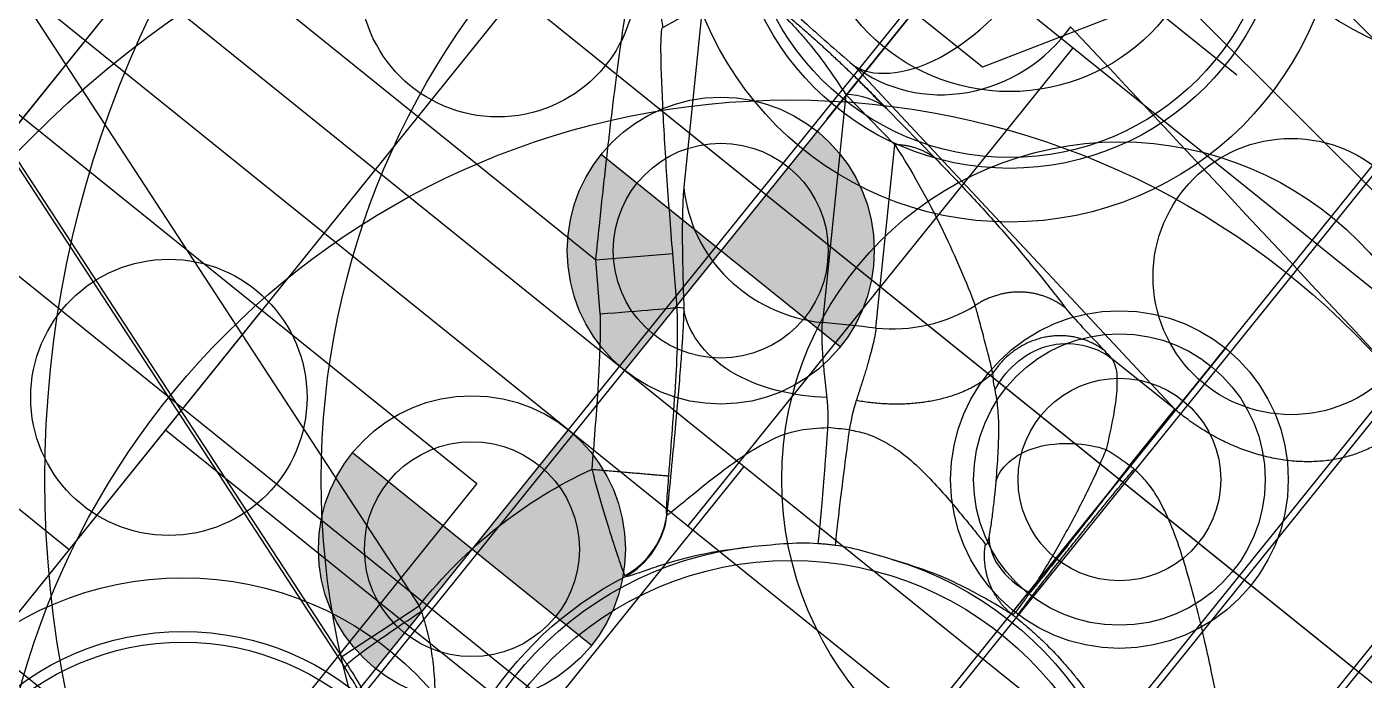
# Model space of a CAD drawing. Header units: millimetres. Extents: x 10462777 to 22643323, y 453826 to 1389191.
# Drawn here: x 11287457.16 to 11287500.73, y 584919.49 to 584940.78 of the extents above; entities that cross this region are included whole.
import ezdxf

# ---------------------------------------------------------------- set-up
doc = ezdxf.new("R2010")
doc.units = ezdxf.units.MM
doc.header["$LTSCALE"] = 200
doc.header["$MEASUREMENT"] = 0
for name, pattern in [('CENTER', [2, 1.25, -0.25, 0.25, -0.25]), ('HIDDEN', [3.75, 2.5, -1.25]), ('PHANTOM', [2.5, 1.25, -0.25, 0.25, -0.25, 0.25, -0.25])]:
    doc.linetypes.add(name, pattern=pattern)
doc.layers.get('0').update_dxf_attribs({"linetype": 'CONTINUOUS'})
for name, color, linetype in [('1', 1, 'CENTER'), ('CENTER', 1, 'CONTINUOUS'), ('CL', 3, 'CONTINUOUS'), ('DR1501-002-005-002', 7, 'CONTINUOUS'), ('HL', 2, 'HIDDEN')]:
    doc.layers.add(name, color=color, linetype=linetype)
doc.layers.add('LAYOUT', color=8, linetype='CONTINUOUS', lineweight=25)

# ---------------------------------------------------------------- blocks, each defined once
blk = doc.blocks.new('A$C321A0869')
at = {"layer": '1', "color": 155, "linetype": 'Continuous'}
for p, q in [((57.622, 286.023), (44.742, 246.381)), ((44.961, 246.689), (57.352, 284.823)), ((60.218, 283.892), (47.828, 245.758)), ((60.218, 283.892), (60.218, 248.347)), ((67.473, 251.397), (68.848, 250.838)), ((68.848, 250.838), (63.855, 247.596)), ((58.934, 247.128), (60.218, 248.347)), ((60.218, 248.347), (61.947, 246.525)), ((44.961, 246.689), (47.828, 245.758)), ((60.663, 245.306), (61.947, 246.525)), ((68.255, 230.607), (70.414, 245.777)), ((60.782, 245.123), (60.663, 245.306)), ((69.516, 245.383), (63.254, 241.316)), ((69.516, 245.383), (69.245, 243.116)), ((69.998, 244.065), (69.727, 241.798)), ((64.209, 239.846), (69.245, 243.116)), ((78.701, 238.074), (77.284, 224.823)), ((81.949, 235.354), (80.532, 222.103)), ((68.255, 230.607), (68.255, 233.265)), ((65.906, 230.607), (68.255, 230.607))]:
    blk.add_line(p, q, dxfattribs=at)
at = {"layer": '1', "color": 155, "linetype": 'Continuous', "extrusion": (0, 0, -1)}
for radius, start, end in [(15.394, 89.3589, 116.3172), (11.52, 157.8609, 134.5328), (11.774, 50.3609, 113.9869)]:
    blk.add_arc((-48, 230.365), radius, start, end, dxfattribs=at)
at = {"layer": '1', "color": 155, "linetype": 'Continuous'}
for centre, major_axis, ratio, start_param, end_param in [((67.314, 243.953), (-2.74, 4.219), 0.962309, 0.190372, 1.570796), ((75.437, 245.777), (4.98, -0.709), 0.937234, 3.292249, 4.923338), ((67.487, 244.065), (2.497, -0.299), 0.914871, 0.129992, 0.739049), ((68.269, 242.482), (2.74, -4.219), 0.962309, 4.712389, 5.38677)]:
    blk.add_ellipse(centre, major_axis=major_axis, ratio=ratio, start_param=start_param, end_param=end_param, dxfattribs=at)
for points, knots in [([(60.218, 248.347), (60.529, 248.549), (61.095, 248.917), (62.197, 249.628), (63.477, 250.442), (64.88, 251.319), (66.057, 252.038), (66.989, 252.588), (67.665, 252.967), (68.113, 253.193), (68.208, 253.21), (68.255, 253.219)], [0, 0, 0, 0, 0.083326, 0.151672, 0.297407, 0.434564, 0.562079, 0.68028, 0.791298, 0.896614, 1, 1, 1, 1]), ([(68.848, 250.838), (69.089, 250.888), (69.414, 250.956), (69.795, 250.735), (69.993, 250.502), (70.128, 250.224), (70.213, 249.875), (70.246, 249.629), (70.263, 249.415), (70.269, 249.247), (70.269, 249.079), (70.263, 248.864), (70.248, 248.603), (70.219, 248.332), (70.175, 247.995), (70.113, 247.626), (70.006, 247.103), (69.809, 246.299), (69.634, 245.751), (69.516, 245.383)], [0, 0, 0, 0, 0.307362, 0.414588, 0.490817, 0.564876, 0.59294, 0.612679, 0.621943, 0.630719, 0.637952, 0.645402, 0.661129, 0.677951, 0.695532, 0.731949, 0.769379, 0.845481, 1, 1, 1, 1]), ([(54.825, 244.163), (55.184, 244.404), (55.9, 244.89), (56.785, 245.506), (57.485, 246.006), (58.002, 246.385), (58.425, 246.706), (58.741, 246.959), (58.894, 247.09), (58.934, 247.128)], [0, 0, 0, 0, 0.25, 0.5, 0.625, 0.75, 0.875, 0.9375, 1, 1, 1, 1]), ([(58.934, 247.128), (59.373, 246.666), (59.809, 246.206), (60.444, 245.537), (60.641, 245.33), (60.663, 245.306)], [0, 0, 0, 0, 0.5, 0.5, 1, 1, 1, 1]), ([(40.173, 239.556), (40.599, 239.944), (41.444, 240.712), (42.525, 242.025), (43.442, 243.414), (44.197, 244.865), (44.561, 245.879), (44.742, 246.381)], [0, 0, 0, 0, 0.2077, 0.411545, 0.61154, 0.80769, 1, 1, 1, 1]), ([(44.863, 246.384), (44.772, 246.114), (44.58, 245.548), (44.084, 244.34), (43.252, 242.734), (42.277, 241.346), (41.336, 240.24), (40.782, 239.711), (40.489, 239.432)], [0, 0, 0, 0, 0.079428, 0.166971, 0.378119, 0.652245, 0.816326, 1, 1, 1, 1]), ([(44.863, 246.384), (44.906, 246.401), (45.216, 246.337), (46.32, 246.031), (47.075, 245.8), (47.727, 245.59)], [0, 0, 0, 0, 0.5, 0.5, 1, 1, 1, 1]), ([(70.414, 245.777), (70.471, 245.103), (71.14, 244.281), (73.626, 243.225), (75.284, 243.059), (76.537, 243.178)], [0, 0, 0, 0, 0.5, 0.5, 1, 1, 1, 1]), ([(47.727, 245.59), (47.6, 245.397), (47.341, 245.001), (46.875, 244.456), (46.273, 243.849), (45.49, 243.19), (44.202, 242.231), (42.891, 241.319), (41.536, 240.302), (40.872, 239.75), (40.489, 239.432)], [0, 0, 0, 0, 0.06785, 0.139243, 0.21457, 0.328997, 0.45797, 0.723164, 0.840346, 1, 1, 1, 1]), ([(56.225, 242.078), (57.079, 242.661), (58.326, 243.514), (59.812, 244.585), (60.42, 245.1), (60.663, 245.306)], [0, 0, 0, 0, 0.564953, 0.825736, 1, 1, 1, 1]), ([(60.782, 245.123), (60.747, 245.096), (60.679, 245.045), (60.491, 244.905), (60.182, 244.678), (59.716, 244.349), (58.867, 243.764), (57.381, 242.767), (55.999, 241.861), (55.193, 241.333)], [0, 0, 0, 0, 0.03782, 0.074088, 0.153058, 0.246011, 0.354238, 0.623923, 1, 1, 1, 1]), ([(61.447, 239.665), (60.8, 240.509), (60.271, 241.615), (60.005, 243.685), (60.281, 244.588), (60.782, 245.123)], [0, 0, 0, 0, 0.5, 0.5, 1, 1, 1, 1]), ([(52.802, 241.159), (52.822, 241.197), (52.864, 241.272), (53.049, 241.576), (53.422, 242.159), (53.955, 242.946), (54.439, 243.633), (54.696, 243.986), (54.825, 244.163)], [0, 0, 0, 0, 0.121774, 0.247363, 0.495462, 0.746085, 0.872821, 1, 1, 1, 1]), ([(69.245, 243.116), (68.85, 241.924), (68.443, 240.984), (67.629, 239.257), (67.219, 238.491), (66.808, 237.789)], [0, 0, 0, 0, 0.5, 0.5, 1, 1, 1, 1]), ([(55.193, 241.333), (55.206, 241.346), (55.231, 241.372), (55.326, 241.447), (55.455, 241.544), (55.647, 241.682), (55.906, 241.863), (56.118, 242.006), (56.225, 242.078)], [0, 0, 0, 0, 0.13388, 0.270339, 0.410302, 0.553786, 0.774827, 1, 1, 1, 1]), ([(52.787, 241.122), (52.823, 241.089), (52.895, 241.022), (53.264, 240.797), (53.888, 240.402), (54.828, 239.765), (55.667, 238.972), (56.082, 238.58)], [0, 0, 0, 0, 0.157772, 0.317783, 0.478675, 0.741848, 1, 1, 1, 1]), ([(55.191, 241.325), (55.221, 241.316), (55.281, 241.298), (55.519, 241.245), (55.899, 241.162), (56.494, 241.042), (57.288, 240.861), (58.183, 240.632), (59.111, 240.295), (60.002, 239.825), (60.494, 239.266), (60.701, 239.03)], [0, 0, 0, 0, 0.074587, 0.150733, 0.228472, 0.346186, 0.480494, 0.614614, 0.749911, 0.894774, 1, 1, 1, 1]), ([(61.447, 239.665), (61.467, 239.686), (61.513, 239.733), (61.584, 239.805), (61.658, 239.881), (61.732, 239.955), (61.804, 240.027), (61.875, 240.098), (61.944, 240.166), (62.012, 240.233), (62.08, 240.299), (62.151, 240.368), (62.226, 240.44), (62.303, 240.513), (62.379, 240.585), (62.452, 240.652), (62.518, 240.713), (62.578, 240.768), (62.633, 240.818), (62.683, 240.863), (62.729, 240.903), (62.771, 240.939), (62.809, 240.972), (62.843, 241.001), (62.872, 241.026), (62.898, 241.047), (62.922, 241.067), (62.943, 241.084), (62.964, 241.101), (62.984, 241.117), (63.003, 241.133), (63.023, 241.148), (63.042, 241.163), (63.06, 241.177), (63.078, 241.191), (63.096, 241.204), (63.114, 241.218), (63.132, 241.231), (63.151, 241.245), (63.171, 241.26), (63.194, 241.276), (63.219, 241.293), (63.239, 241.306), (63.251, 241.314), (63.254, 241.316)], [0, 0, 0, 0, 0.024616, 0.056604, 0.087717, 0.118959, 0.150426, 0.181882, 0.212757, 0.243204, 0.274424, 0.307696, 0.344106, 0.38268, 0.421331, 0.458834, 0.494448, 0.528009, 0.559529, 0.589029, 0.616537, 0.642039, 0.665476, 0.686782, 0.705892, 0.72284, 0.738135, 0.752414, 0.7663, 0.780107, 0.793882, 0.807661, 0.821469, 0.835278, 0.84906, 0.862947, 0.877162, 0.892076, 0.908096, 0.925626, 0.945068, 0.966817, 0.991265, 1, 1, 1, 1]), ([(60.701, 239.03), (60.833, 239.132), (61.033, 239.286), (61.277, 239.497), (61.39, 239.609), (61.447, 239.665)], [0, 0, 0, 0, 0.491061, 0.743347, 1, 1, 1, 1]), ([(64.209, 239.846), (64.208, 239.845), (64.196, 239.837), (64.172, 239.822), (64.138, 239.801), (64.104, 239.781), (64.068, 239.761), (64.03, 239.74), (63.991, 239.719), (63.947, 239.696), (63.902, 239.672), (63.855, 239.648), (63.807, 239.624), (63.757, 239.6), (63.705, 239.575), (63.651, 239.549), (63.596, 239.524), (63.539, 239.498), (63.478, 239.471), (63.41, 239.441), (63.335, 239.409), (63.252, 239.373), (63.164, 239.335), (63.075, 239.298), (62.99, 239.263), (62.905, 239.228), (62.821, 239.194), (62.734, 239.16), (62.645, 239.125), (62.555, 239.089), (62.463, 239.054), (62.368, 239.018), (62.272, 238.981), (62.174, 238.944), (62.072, 238.906), (62.002, 238.88), (61.966, 238.866)], [0, 0, 0, 0, 0.003479, 0.03354, 0.06243, 0.090536, 0.118252, 0.145952, 0.173715, 0.2014, 0.229027, 0.256698, 0.284404, 0.3121, 0.339823, 0.367595, 0.395245, 0.422876, 0.451516, 0.482312, 0.515662, 0.551344, 0.587994, 0.623064, 0.655777, 0.687246, 0.718341, 0.749377, 0.780468, 0.811551, 0.842626, 0.87375, 0.904815, 0.935701, 0.96722, 1, 1, 1, 1]), ([(61.082, 238.443), (60.582, 238.142), (59.798, 237.663), (58.464, 236.831), (58.017, 236.542), (57.872, 236.441)], [0, 0, 0, 0, 0.5, 0.5, 1, 1, 1, 1]), ([(61.082, 238.443), (61.167, 238.281), (61.354, 237.928), (61.505, 237.324), (61.589, 236.604), (61.552, 235.807), (61.433, 234.969), (61.297, 234.209), (61.155, 233.544), (61.037, 233), (60.989, 232.767), (60.965, 232.654)], [0, 0, 0, 0, 0.067964, 0.148393, 0.245591, 0.378407, 0.511832, 0.648684, 0.766857, 0.887575, 1, 1, 1, 1]), ([(65.447, 235.954), (65.572, 236.116), (65.839, 236.46), (66.221, 236.982), (66.571, 237.459), (66.73, 237.679), (66.808, 237.789)], [0, 0, 0, 0, 0.225897, 0.481872, 0.743409, 1, 1, 1, 1]), ([(65.074, 235.556), (65.131, 235.627), (65.243, 235.766), (65.38, 235.892), (65.447, 235.954)], [0, 0, 0, 0, 0.509982, 1, 1, 1, 1]), ([(65.074, 235.556), (65.712, 235.712), (66.589, 235.609), (67.905, 234.662), (68.244, 233.888), (68.255, 233.265)], [0, 0, 0, 0, 0.5, 0.5, 1, 1, 1, 1]), ([(62.779, 233.666), (63.031, 233.839), (63.532, 234.183), (64.166, 234.664), (64.698, 235.124), (64.949, 235.412), (65.074, 235.556)], [0, 0, 0, 0, 0.251189, 0.498717, 0.748731, 1, 1, 1, 1]), ([(59.728, 230.535), (59.712, 230.649), (59.68, 230.88), (59.607, 231.428), (59.467, 232.225), (59.221, 233.297), (58.852, 234.243), (58.671, 234.706)], [0, 0, 0, 0, 0.158807, 0.322597, 0.493952, 0.751817, 1, 1, 1, 1]), ([(61.204, 232.697), (61.319, 232.759), (61.565, 232.892), (61.98, 233.15), (62.403, 233.417), (62.656, 233.584), (62.779, 233.666)], [0, 0, 0, 0, 0.223684, 0.480353, 0.745612, 1, 1, 1, 1]), ([(62.779, 233.666), (63.162, 233.847), (63.82, 233.785), (65.099, 232.889), (65.614, 232.129), (65.832, 231.523)], [0, 0, 0, 0, 0.5, 0.5, 1, 1, 1, 1]), ([(68.255, 233.265), (68.223, 233.176), (68.161, 233.004), (67.91, 232.739), (67.494, 232.416), (66.843, 232.023), (66.166, 231.688), (65.832, 231.523)], [0, 0, 0, 0, 0.174938, 0.340392, 0.496385, 0.751893, 1, 1, 1, 1]), ([(61.204, 232.697), (60.984, 232.515), (60.783, 232.23), (60.559, 231.469), (60.543, 230.994), (60.637, 230.529)], [0, 0, 0, 0, 0.5, 0.5, 1, 1, 1, 1]), ([(60.637, 230.529), (60.792, 230.545), (61.133, 230.58), (61.763, 230.664), (62.472, 230.771), (63.437, 230.938), (64.426, 231.145), (65.294, 231.363), (65.658, 231.471), (65.832, 231.523)], [0, 0, 0, 0, 0.112435, 0.248093, 0.373234, 0.498865, 0.749359, 0.879676, 1, 1, 1, 1]), ([(59.728, 230.535), (59.745, 230.522), (59.78, 230.497), (59.968, 230.491), (60.243, 230.502), (60.505, 230.52), (60.637, 230.529)], [0, 0, 0, 0, 0.247804, 0.496921, 0.747618, 1, 1, 1, 1]), ([(73.474, 224.505), (73.356, 224.49), (73.069, 224.466), (72.623, 224.478), (72.142, 224.55), (71.683, 224.678), (71.242, 224.858), (70.822, 225.089), (70.427, 225.367), (70.058, 225.69), (69.719, 226.053), (69.41, 226.456), (69.133, 226.894), (68.892, 227.363), (68.687, 227.859), (68.518, 228.384), (68.388, 228.937), (68.296, 229.524), (68.254, 230.085), (68.252, 230.45), (68.255, 230.607)], [0, 0, 0, 0, 0.04152, 0.100873, 0.156978, 0.212835, 0.268183, 0.323489, 0.37875, 0.433797, 0.488967, 0.544603, 0.600587, 0.656781, 0.71326, 0.770349, 0.828758, 0.88921, 0.952417, 1, 1, 1, 1]), ([(59.729, 230.365), (59.726, 230.158), (59.721, 229.75), (59.672, 229.073), (59.597, 228.48), (59.504, 227.962), (59.368, 227.321), (59.169, 226.622), (58.886, 225.865), (58.723, 225.505), (58.643, 225.329)], [0, 0, 0, 0, 0.115349, 0.227625, 0.389208, 0.46651, 0.541858, 0.780039, 0.891938, 1, 1, 1, 1]), ([(61.915, 223.781), (62.088, 223.992), (62.458, 224.444), (63.124, 225.274), (63.837, 226.21), (64.518, 227.16), (65.038, 227.964), (65.425, 228.661), (65.693, 229.284), (65.863, 229.858), (65.893, 230.241), (65.907, 230.418)], [0, 0, 0, 0, 0.099017, 0.211859, 0.388678, 0.537896, 0.664161, 0.770921, 0.860669, 0.935462, 1, 1, 1, 1])]:
    blk.add_open_spline(points, degree=3, knots=knots, dxfattribs=at)
for points, degree in [([(68.255, 253.219), (68.255, 252.539), (67.965, 251.865), (67.473, 251.397)], 3), ([(69.63, 252.66), (69.66, 252.647), (69.716, 252.614), (69.794, 252.539), (69.864, 252.441), (69.929, 252.322), (69.988, 252.184), (70.041, 252.029), (70.089, 251.857), (70.133, 251.669), (70.172, 251.465), (70.207, 251.245), (70.238, 251.008), (70.264, 250.753), (70.287, 250.479), (70.305, 250.187), (70.319, 249.88), (70.328, 249.571), (70.332, 249.27), (70.333, 248.958), (70.33, 248.615), (70.322, 248.245), (70.309, 247.862), (70.292, 247.472), (70.271, 247.076), (70.246, 246.674), (70.216, 246.265), (70.182, 245.848), (70.144, 245.42), (70.101, 244.982), (70.053, 244.532), (70.017, 244.222), (69.998, 244.065)], 3), ([(61.947, 246.525), (62.567, 247.113), (63.814, 248.282), (65.566, 249.876), (66.985, 251.101), (67.431, 251.414), (67.473, 251.397)], 3), ([(70.846, 250.619), (70.821, 250.594), (70.771, 250.479), (70.698, 250.112), (70.628, 249.559), (70.564, 248.834), (70.506, 247.952), (70.455, 246.93), (70.427, 246.175), (70.414, 245.777)], 3), ([(63.855, 247.596), (63.745, 247.525), (63.485, 247.343), (62.959, 246.942), (62.344, 246.447), (61.613, 245.837), (61.07, 245.372), (60.782, 245.123)], 3), ([(44.863, 246.384), (44.912, 246.536), (44.961, 246.689)], 2), ([(44.742, 246.381), (44.863, 246.384)], 1), ([(47.828, 245.758), (47.794, 245.702), (47.76, 245.646), (47.727, 245.59)], 3), ([(69.988, 244.094), (70.131, 245.31)], 1), ([(69.727, 241.798), (69.656, 241.215), (69.503, 240.077), (69.238, 238.469), (68.937, 236.92), (68.71, 235.928), (68.59, 235.442)], 3), ([(52.787, 241.122), (53.521, 240.797), (54.52, 240.881), (55.191, 241.325)], 3), ([(52.787, 241.122), (52.792, 241.135), (52.797, 241.147), (52.802, 241.159)], 3), ([(52.802, 241.159), (53.584, 240.806), (54.569, 240.929), (55.193, 241.333)], 3), ([(55.193, 241.333), (55.192, 241.332), (55.191, 241.329), (55.19, 241.327), (55.191, 241.326), (55.191, 241.325)], 3), ([(64.209, 239.846), (63.891, 240.336), (63.573, 240.826), (63.254, 241.316)], 3), ([(73.474, 224.505), (74.259, 230.025), (75.045, 235.545), (75.83, 241.065)], 3), ([(61.082, 238.443), (60.955, 238.639), (60.828, 238.834), (60.701, 239.03)], 3), ([(61.966, 238.866), (61.665, 238.755), (61.372, 238.603), (61.082, 238.443)], 3), ([(56.082, 238.58), (56.597, 238.042), (57.14, 237.528), (57.566, 236.911)], 3), ([(57.566, 236.911), (57.602, 236.86), (57.672, 236.757), (57.773, 236.6), (57.839, 236.495), (57.872, 236.441)], 3), ([(57.872, 236.441), (58.203, 235.897), (58.435, 235.298), (58.671, 234.706)], 3), ([(68.59, 235.442), (68.494, 235.056), (68.403, 234.243), (68.303, 233.591)], 3), ([(68.303, 233.591), (68.288, 233.494), (68.272, 233.378), (68.255, 233.265)], 3), ([(60.965, 232.654), (60.963, 232.644), (60.965, 232.628), (60.99, 232.619), (61.037, 232.626), (61.108, 232.651), (61.169, 232.68), (61.204, 232.697)], 3), ([(65.832, 231.523), (65.846, 231.422), (65.869, 231.22), (65.894, 230.914), (65.903, 230.71), (65.906, 230.607)], 3), ([(59.728, 230.535), (59.729, 230.478), (59.729, 230.422), (59.729, 230.365)], 3), ([(65.907, 230.418), (65.907, 230.439), (65.908, 230.48), (65.908, 230.543), (65.907, 230.586), (65.906, 230.607)], 3), ([(74.103, 216.965), (73.567, 216.921), (72.499, 216.901), (70.908, 217.08), (69.353, 217.465), (67.852, 218.051), (66.425, 218.834), (65.094, 219.807), (63.88, 220.96), (62.802, 222.283), (62.193, 223.264), (61.915, 223.781)], 3)]:
    blk.add_open_spline(points, degree=degree, dxfattribs=at)
for points, weights in [([(54.825, 244.163), (55.612, 242.99), (56.184, 242.139), (56.225, 242.078)], [1.159370932, 0.947010241149, 0.946876440355, 1.15896952962]), ([(69.727, 241.798), (69.716, 242.281), (69.545, 242.733), (69.245, 243.116)], [1.00013763329, 1.00260528031, 1.0382550254, 1.10708686856]), ([(57.566, 236.911), (57.989, 237.167), (59.41, 238.127), (60.701, 239.03)], [1.29364720232, 0.928679643632, 0.90391961419, 1.21936711399]), ([(65.447, 235.954), (64.091, 236.187), (62.826, 237.285), (61.966, 238.866)], [1.02292779501, 0.967959990491, 1.0118283213, 1.15453278743]), ([(68.59, 235.442), (68.578, 236.525), (67.925, 237.445), (66.808, 237.789)], [1.20245836053, 1.00364500506, 0.951257130155, 1.04529473581]), ([(68.303, 233.591), (68.276, 235.103), (67.068, 236.14), (65.447, 235.954)], [1.24026121667, 0.945808776411, 0.922006258691, 1.16885366351]), ([(59.728, 230.535), (59.723, 231.452), (60.204, 232.213), (60.965, 232.654)], [1.00703481877, 0.976156103469, 1.04693193212, 1.21936230473]), ([(65.906, 230.607), (64.434, 230.562), (62.204, 230.526), (60.637, 230.529)], [1.42935474927, 1.03846419482, 0.914477801472, 1.05739556922]), ([(59.729, 230.365), (59.858, 230.439), (63.293, 230.468), (65.907, 230.418)], [1.42970762747, 0.856966897915, 0.856764195941, 1.42909952155])]:
    blk.add_rational_spline(points, weights, degree=3, dxfattribs=at)
blk = doc.blocks.new('A$C3D036A4C')
at = {"layer": 'DR1501-002-005-002'}
h = blk.add_hatch(color=256, dxfattribs=at)
h.dxf.hatch_style = 1
h.paths.add_polyline_path([(20, 65), (20, 63.5, -0.414214), (23.5, 60), (25, 60, 0.414214)])
h.paths.add_polyline_path([(20, 63.5), (20, 60), (23.5, 60, 0.414214)], flags=17)
h.paths.add_polyline_path([(20, 60), (16.5, 60, 0.414214), (20, 56.5)], flags=17)
h.paths.add_polyline_path([(16.5, 60), (15, 60, 0.414214), (20, 55), (20, 56.5, -0.414214)])
h = blk.add_hatch(color=256, dxfattribs=at)
h.dxf.hatch_style = 1
h.paths.add_polyline_path([(20, 35), (20, 33.5, -0.414214), (23.5, 30), (25, 30, 0.414214)])
h.paths.add_polyline_path([(20, 33.5), (20, 30), (23.5, 30, 0.414214)], flags=17)
h.paths.add_polyline_path([(20, 30), (16.5, 30, 0.414214), (20, 26.5)], flags=17)
h.paths.add_polyline_path([(16.5, 30), (15, 30, 0.414214), (20, 25), (20, 26.5, -0.414214)])
at = {"layer": 'CL'}
for p, q in [((20, 8.5), (20, 81.5)), ((15, 60), (25, 60)), ((0, 45), (100, 45)), ((15, 30), (25, 30))]:
    blk.add_line(p, q, dxfattribs=at)
at = {"layer": 'DR1501-002-005-002'}
for p, q in [((5, 90), (95, 90)), ((0, 5), (0, 85)), ((60, 26), (60, 64)), ((60, 64), (100, 64)), ((60, 55), (100, 55))]:
    blk.add_line(p, q, dxfattribs=at)
for centre, radius in [((20, 60), 3.5), ((20, 30), 3.5), ((20, 15), 6.5)]:
    blk.add_circle(centre, radius, dxfattribs=at)
at = {"layer": 'HL'}
for centre in [(20, 60), (20, 30)]:
    blk.add_circle(centre, 5, dxfattribs=at)
blk = doc.blocks.new('A$C148D47CC')
at = {"layer": 'CL'}
for p, q in [((10, 4.5), (10, 15.5)), ((0, 10), (175, 10))]:
    blk.add_line(p, q, dxfattribs=at)
at = {"layer": 'DR1501-002-005-002'}
for p, q in [((0, 0), (0, 20)), ((0, 20), (175, 20)), ((20, 0), (20, 20)), ((75, 0), (75, 20)), ((0, 0), (175, 0))]:
    blk.add_line(p, q, dxfattribs=at)
blk.add_circle((10, 10), 3.3, dxfattribs=at)
at = {"layer": 'HL'}
blk.add_circle((10, 10), 5.5, dxfattribs=at)
blk = doc.blocks.new('A$C69DB7109')
at = {"layer": 'DR1501-002-005-002'}
for p, q in [((-5, -35), (-5, -5)), ((-5, -35), (30, -35)), ((0, -55), (0, -35))]:
    blk.add_line(p, q, dxfattribs=at)
blk = doc.blocks.new('A$C4F800965')
at = {"layer": 'CL'}
for p, q in [((35, 70), (35, 0)), ((0, 35), (70, 35))]:
    blk.add_line(p, q, dxfattribs=at)
blk.add_circle((35, 35), 26, dxfattribs=at)
at = {"layer": 'DR1501-002-005-002'}
for centre, radius in [((35, 35), 35), ((61, 35), 4.5), ((35, 9), 4.5)]:
    blk.add_circle(centre, radius, dxfattribs=at)
at = {"layer": 'HL'}
for radius in [11, 4.75]:
    blk.add_circle((35, 35), radius, dxfattribs=at)
blk = doc.blocks.new('A$C59BF75ED')
at = {"layer": 'CENTER'}
for p, q in [((50, 24.5), (50, 5.5)), ((40.5, 15), (59.5, 15))]:
    blk.add_line(p, q, dxfattribs=at)
at = {"layer": 'CL'}
blk.add_line((30, 45), (230, 45), dxfattribs=at)
at = {"layer": 'DR1501-002-005-002'}
blk.add_lwpolyline([(52.887, 10), (47.113, 10), (44.226, 15), (47.113, 20), (52.887, 20), (55.773, 15), (52.887, 10)], dxfattribs=at)
for centre, radius in [((50, 75), 10.75), ((50, 75), 9), ((50, 75), 8.65), ((50, 15), 10.75), ((50, 15), 9), ((50, 15), 8.65)]:
    blk.add_circle(centre, radius, dxfattribs=at)
for name, p in [('A$C3D036A4C', (30, 0)), ('A$C69DB7109', (100, 90)), ('A$C4F800965', (0, 10)), ('A$C148D47CC', (25, 35))]:
    blk.add_blockref(name, p, dxfattribs=at)
blk = doc.blocks.new('A$C01323151')
at = {"layer": 'DR1501-002-005-002', "rotation": 90.00000000000004}
blk.add_blockref('A$C59BF75ED', (124.4, 152.367), dxfattribs=at)
blk = doc.blocks.new('A$C6B1410A9')
at = {"layer": 'DR1501-002-005-002', "rotation": 90.00000000000004}
blk.add_blockref('A$C59BF75ED', (124.4, 149.992), dxfattribs=at)
blk = doc.blocks.new('A$C256B494F')
at = {"layer": 'DR1501-002-005-002', "rotation": 180}
blk.add_blockref('A$C59BF75ED', (230, 264.787, -10.028), dxfattribs=at)
blk = doc.blocks.new('A$C1F8A417F')
at = {"ltscale": 10}
for name, p in [('A$C256B494F', (1576.882, 789.024, 10.028)), ('A$C6B1410A9', (1650.716, 788.607)), ('A$C01323151', (1633.375, 786.022))]:
    blk.add_blockref(name, p, dxfattribs=at)
at = {"layer": 'DR1501-002-005-002'}
blk.add_blockref('A$C321A0869', (1664.775, 743.024), dxfattribs=at)
blk = doc.blocks.new('A$C7DA30AB0')
at = {"layer": 'LAYOUT', "color": 6, "linetype": 'PHANTOM'}
blk.add_circle((3030.448, 3025.987, 0), 2693.021, dxfattribs=at)

msp = doc.modelspace()

# ---------------------------------------------------------------- block references
at = {"ltscale": 10, "rotation": 51.1429793073033}
msp.add_blockref('A$C1F8A417F', (11287165.47006, 582967.95012), dxfattribs=at)

# ---------------------------------------------------------------- next in the draw order: block references
at = {"ltscale": 10}
msp.add_blockref('A$C7DA30AB0', (11285684.40366, 580408.4363), dxfattribs=at)

doc.saveas('drawing.dxf')
